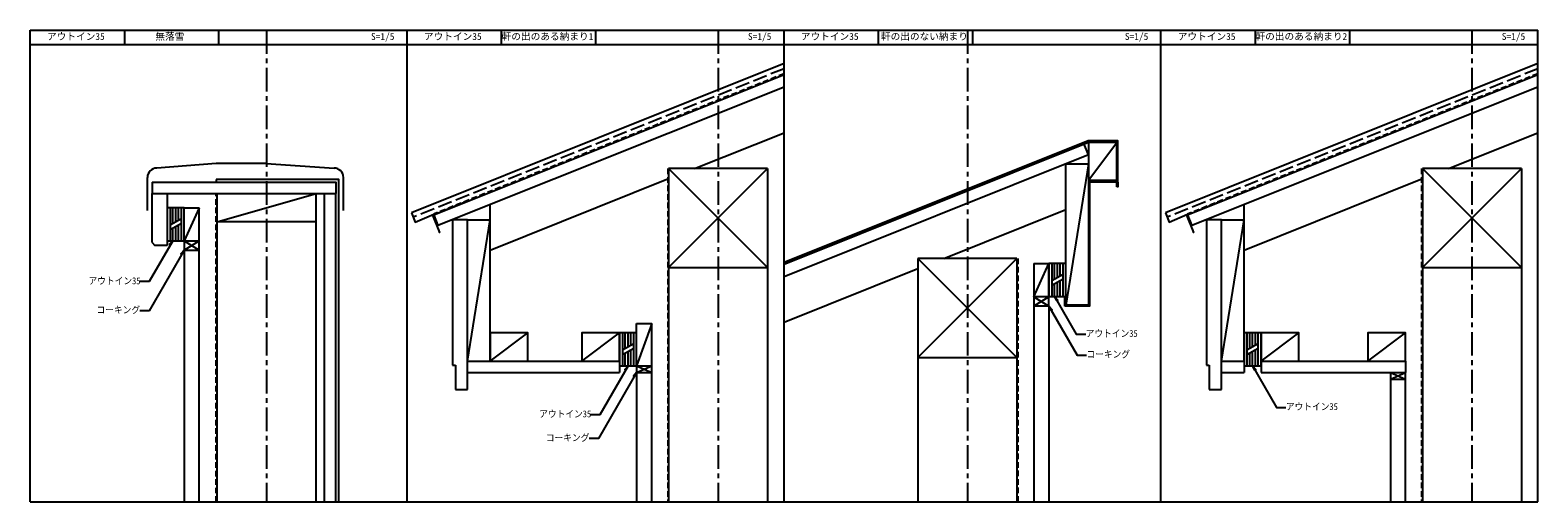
# Model space of a CAD drawing. Units: millimetres, scale not verified. Extents: x -21000 to 11000, y 4850 to 14850.
import ezdxf
from ezdxf.enums import TextEntityAlignment as Align

# ---------------------------------------------------------------- set-up
doc = ezdxf.new("R2010")
doc.units = ezdxf.units.MM
doc.header["$LTSCALE"] = 100
for name, pattern in [('CHAIN1', [8, 5, -1, 1, -1]), ('DASHED1', [1.8, 1.2, -0.6]), ('DASHED3', [4, 3, -1])]:
    doc.linetypes.add(name, pattern=pattern)
for name, color, linetype in [('0-0', 4, 'CHAIN1'), ('0-1', 4, 'Continuous'), ('0-2', 7, 'DASHED1'), ('0-3', 2, 'Continuous'), ('0-4', 3, 'Continuous'), ('0-5', 7, 'Continuous'), ('1-5', 7, 'Continuous')]:
    doc.layers.add(name, color=color, linetype=linetype)
doc.styles.add('ＭＳ ゴシック', font='')
doc.styles.get('ＭＳ ゴシック').set_extended_font_data('MS Gothic')

msp = doc.modelspace()

# ---------------------------------------------------------------- linework, layer by layer
at = {"layer": '0-0'}
for p, q in [((-15980.3, 14850), (-15980.3, 4850)), ((-6398.3, 14850), (-6398.3, 4850)), ((-1107.2, 14850), (-1107.2, 4850)), ((9601.7, 14850), (9601.7, 4850))]:
    msp.add_line(p, q, dxfattribs=at)
at = {"layer": '0-1'}
for p, q in [((-5000, 13903.2), (-12434.7, 10929.3)), ((-5000, 13903.2), (-12434.7, 10929.3)), ((11000, 13903.2), (3565.3, 10929.3)), ((11000, 13903.2), (3565.3, 10929.3)), ((-5000, 13644.7), (-12345.5, 10706.5)), ((11000, 13644.7), (3654.5, 10706.5)), ((-6898.3, 11916.1), (-5000, 12675.4)), ((9101.7, 11916.1), (11000, 12675.4)), ((1462.8, 12467.2), (-5000, 9882)), ((1462.8, 12208.7), (-5000, 9623.6)), ((1462.8, 12208.7), (1373.7, 12431.5)), ((1462.8, 11667.2), (2062.8, 12467.2)), ((-7448.3, 9816.1), (-5348.3, 11916.1)), ((-5348.3, 9816.1), (-7448.3, 11916.1)), ((-5348.3, 11916.1), (-7448.3, 11916.1)), ((-7448.3, 11916.1), (-7448.3, 4850)), ((-5348.3, 11916.1), (-5348.3, 4850)), ((982.8, 12016.7), (1462.8, 12016.7)), ((982.8, 9016.7), (982.8, 12016.7)), ((1462.8, 12016.7), (982.8, 9016.7)), ((1462.8, 12016.7), (1462.8, 9016.7)), ((8551.7, 9816.1), (10651.7, 11916.1)), ((10651.7, 9816.1), (8551.7, 11916.1)), ((10651.7, 11916.1), (8551.7, 11916.1)), ((8551.7, 11916.1), (8551.7, 4850)), ((10651.7, 11916.1), (10651.7, 4850)), ((-18410.3, 11625.5), (-14930.3, 11625.5)), ((-7448.3, 11696.1), (-11234.7, 10181.5)), ((8551.7, 11696.1), (4765.3, 10181.5)), ((-17030.3, 4850), (-17030.3, 11385.5)), ((-14930.3, 4850), (-14930.3, 11385.5)), ((-14930.3, 11385.5), (-14510.3, 11385.5)), ((-14750.3, 4850), (-14750.3, 11385.5)), ((-14510.3, 4850), (-14510.3, 11385.5)), ((-17730.3, 11085.5), (-17410.3, 11085.5)), ((-17730.3, 10385.5), (-17730.3, 11085.5)), ((-17410.3, 4850), (-17410.3, 11085.5)), ((-12434.7, 10929.3), (-12345.5, 10706.5)), ((-11234.7, 10830.8), (-11234.7, 11150.8)), ((-1607.2, 10011.4), (982.8, 11047.4)), ((3565.3, 10929.3), (3654.5, 10706.5)), ((4765.3, 10830.8), (4765.3, 11150.8)), ((-11714.7, 10830.8), (-11234.7, 10830.8)), ((-11714.7, 7830.8), (-11234.7, 10830.8)), ((-11234.7, 7830.8), (-11234.7, 10830.8)), ((4285.3, 10830.8), (4765.3, 10830.8)), ((4285.3, 7830.8), (4765.3, 10830.8)), ((4765.3, 7830.8), (4765.3, 10830.8)), ((-17730.3, 10385.5), (-17730.3, 10185.5)), ((-17730.3, 10185.5), (-17410.3, 10385.5)), ((-17730.3, 10385.5), (-17410.3, 10185.5)), ((-57.2, 10011.4), (-2157.2, 10011.4)), ((-2157.2, 7911.4), (-57.2, 10011.4)), ((-57.2, 7911.4), (-2157.2, 10011.4)), ((-2157.2, 10011.4), (-2157.2, 4850)), ((-57.2, 10011.4), (-57.2, 4850)), ((-7448.3, 9816.1), (-5348.3, 9816.1)), ((-2157.2, 9791.4), (-5000, 8654.2)), ((302.8, 9902), (622.8, 9902)), ((302.8, 9902), (302.8, 4850)), ((8551.7, 9816.1), (10651.7, 9816.1)), ((622.8, 9196.7), (302.8, 8996.7)), ((622.8, 8996.7), (302.8, 8996.7)), ((1462.8, 9016.7), (982.8, 9016.7)), ((-11234.7, 7830.8), (-10434.7, 8430.8)), ((-9288.3, 7830.8), (-8488.3, 8430.8)), ((-8128.3, 8630.8), (-7808.3, 8630.8)), ((-8128.3, 7730.8), (-8128.3, 8630.8)), ((-7808.3, 8630.8), (-8128.3, 7730.8)), ((-7808.3, 4850), (-7808.3, 8630.8)), ((7391.7, 7830.8), (8191.7, 8430.8)), ((-11714.7, 7830.8), (-8488.3, 7830.8)), ((-11714.7, 7830.8), (-11234.7, 7830.8)), ((-8128.3, 7730.8), (-7808.3, 7730.8)), ((-8128.3, 7730.8), (-7808.3, 7590.8)), ((-2157.2, 7911.4), (-57.2, 7911.4)), ((4285.3, 7830.8), (4765.3, 7830.8)), ((4285.3, 7830.8), (4765.3, 7830.8)), ((5125.3, 7830.8), (8191.7, 7830.8)), ((5125.3, 7830.8), (5925.3, 7830.8)), ((7871.7, 7590.8), (8191.7, 7450.8)), ((7871.7, 7590.8), (8191.7, 7590.8)), ((8191.7, 4850), (8191.7, 7590.8))]:
    msp.add_line(p, q, dxfattribs=at)
for points in [[(1462.8, 11667.2), (2062.8, 11667.2), (2062.8, 12467.2), (1462.8, 12467.2)], [(-11234.7, 7830.8), (-10434.7, 7830.8), (-10434.7, 8430.8), (-11234.7, 8430.8)], [(-9288.3, 7830.8), (-8488.3, 7830.8), (-8488.3, 8430.8), (-9288.3, 8430.8)], [(7391.7, 7830.8), (8191.7, 7830.8), (8191.7, 8430.8), (7391.7, 8430.8)]]:
    msp.add_lwpolyline(points, close=True, dxfattribs=at)
for points in [[(-18410.3, 11625.5), (-18410.3, 11385.5), (-14930.3, 11385.5)], [(-14930.3, 11625.5), (-14510.3, 11625.5), (-14510.3, 11385.5)], [(-14930.3, 10785.5), (-17030.3, 10785.5), (-14930.3, 11385.5)], [(-17410.3, 11085.5), (-17730.3, 10385.5), (-17410.3, 10385.5)], [(622.8, 9196.7), (302.8, 9196.7), (622.8, 9902)], [(302.8, 9196.7), (622.8, 8996.7), (622.8, 9902)], [(5925.3, 7830.8), (5925.3, 8430.8), (5125.3, 8430.8), (5125.3, 7830.8), (5925.3, 8430.8)], [(-8128.3, 7730.8), (-8128.3, 7590.8), (-7808.3, 7730.8)], [(7871.7, 7590.8), (7871.7, 7450.8), (8191.7, 7590.8)]]:
    msp.add_lwpolyline(points, dxfattribs=at)
at = {"layer": '0-2'}
for p, q in [((-5000, 13924.7), (-12434.7, 10950.9)), ((-5000, 13924.7), (-12434.7, 10950.9)), ((11000, 13924.7), (3565.3, 10950.9)), ((11000, 13924.7), (3565.3, 10950.9)), ((1462.8, 12488.7), (-5000, 9903.6)), ((1462.8, 12488.7), (-5000, 9903.6)), ((2062.8, 12487.2), (1462.8, 12487.2)), ((-7468.3, 11916.1), (-7468.3, 4850)), ((8531.7, 11916.1), (8531.7, 4850)), ((-17050.3, 4850), (-17050.3, 11385.5)), ((-37.2, 10011.4), (-37.2, 4850))]:
    msp.add_line(p, q, dxfattribs=at)
at = {"layer": '0-3'}
for p, q in [((-5000, 14140.1), (-12906.3, 10977.6)), ((11000, 14140.1), (3093.7, 10977.6)), ((-17050.3, 11685.5), (-17050.3, 11625.5)), ((-18410.3, 11385.5), (-18090.3, 11385.5)), ((-18410.3, 10345.5), (-18410.3, 11385.5)), ((-18090.3, 11385.5), (-18090.3, 10285.5)), ((-11714.7, 10830.8), (-12034.7, 10830.8)), ((-12034.7, 10830.8), (-12034.7, 7750.8)), ((-11714.7, 7230.8), (-11714.7, 10830.8)), ((4285.3, 10830.8), (3965.3, 10830.8)), ((3965.3, 10830.8), (3965.3, 7750.8)), ((4285.3, 7230.8), (4285.3, 10830.8)), ((-18410.3, 10345.5), (-18350.3, 10285.5)), ((-18090.3, 10285.5), (-18350.3, 10285.5)), ((-17730.3, 10185.5), (-17730.3, 4850)), ((-17730.3, 10185.5), (-17410.3, 10185.5)), ((622.8, 8996.7), (622.8, 4850)), ((-12034.7, 7750.8), (-11974.7, 7750.8)), ((-11974.7, 7750.8), (-11974.7, 7230.8)), ((-8488.3, 7830.8), (-8488.3, 7590.8)), ((3965.3, 7750.8), (4025.3, 7750.8)), ((4025.3, 7750.8), (4025.3, 7230.8)), ((4765.3, 7830.8), (4765.3, 7590.8)), ((5125.3, 7830.8), (5125.3, 7590.8)), ((8191.7, 7830.8), (8191.7, 7590.8)), ((-11714.7, 7590.8), (-8488.3, 7590.8)), ((-8128.3, 7590.8), (-8128.3, 4850)), ((-8128.3, 7590.8), (-7808.3, 7590.8)), ((4285.3, 7590.8), (4765.3, 7590.8)), ((5125.3, 7590.8), (8191.7, 7590.8)), ((7871.7, 7450.8), (7871.7, 4850)), ((7871.7, 7450.8), (8191.7, 7450.8)), ((-11974.7, 7230.8), (-11714.7, 7230.8)), ((4025.3, 7230.8), (4285.3, 7230.8))]:
    msp.add_line(p, q, dxfattribs=at)
at = {"layer": '0-3', "color": 4, "linetype": 'DASHED3'}
for p, q in [((-5000, 14032.4), (-12869.2, 10884.7)), ((11000, 14032.4), (3130.8, 10884.7))]:
    msp.add_line(p, q, dxfattribs=at)
at = {"layer": '0-3'}
for points in [[(-14450.3, 4850), (-14450.3, 11685.5), (-17050.3, 11685.5)], [(-12906.3, 10977.6), (-12828.4, 10782.6), (-12434.7, 10950.9)], [(3093.7, 10977.6), (3171.6, 10782.6), (3565.3, 10950.9)]]:
    msp.add_lwpolyline(points, dxfattribs=at)
at = {"layer": '0-4'}
for p, q in [((-21000, 14850), (-13000, 14850)), ((-21000, 4850), (-21000, 14850)), ((-21000, 14850), (-13000, 14850)), ((-19000, 14850), (-19000, 14550)), ((-17000, 14850), (-17000, 14550)), ((-13000, 4850), (-13000, 14850)), ((-13000, 14850), (-5000, 14850)), ((-13000, 14850), (-5000, 14850)), ((-11000, 14850), (-11000, 14550)), ((-9000, 14850), (-9000, 14550)), ((-5000, 14850), (3000, 14850)), ((-5000, 14850), (3000, 14850)), ((-5000, 4850), (-5000, 14850)), ((-3000, 14850), (-3000, 14550)), ((-1000, 14850), (-1000, 14550)), ((3000, 4850), (3000, 14850)), ((3000, 14850), (11000, 14850)), ((3000, 4850), (3000, 14850)), ((3000, 14850), (11000, 14850)), ((3000, 14850), (11000, 14850)), ((3000, 14850), (11000, 14850)), ((5000, 14850), (5000, 14550)), ((7000, 14850), (7000, 14550)), ((11000, 4850), (11000, 14850)), ((-21000, 14550), (-13000, 14550)), ((-13000, 14550), (-5000, 14550)), ((-5000, 14550), (3000, 14550)), ((3000, 14550), (11000, 14550)), ((1455.1, 12507.2), (-5000, 9925.1)), ((-17050.3, 12025.5), (-18310.3, 11925.5)), ((-15990.3, 12025.5), (-17050.3, 12025.5)), ((-15990.3, 12025.5), (-14550.3, 11925.5)), ((-18510.3, 11025.5), (-18510.3, 11725.5)), ((-14350.3, 11025.5), (-14350.3, 11725.5)), ((1482.8, 11647.2), (2062.8, 11647.2)), ((2062.8, 11627.2), (1482.8, 11627.2)), ((2062.8, 11527.2), (2062.8, 11647.2)), ((-12457, 10931.2), (-11714.2, 11228.3)), ((3543, 10931.2), (4285.8, 11228.3)), ((962.8, 8996.7), (962.8, 9185.6)), ((-21000, 4850), (-13000, 4850)), ((-21000, 4850), (-13000, 4850)), ((-13000, 4850), (-5000, 4850)), ((-13000, 4850), (-5000, 4850)), ((-5000, 4850), (3000, 4850)), ((-5000, 4850), (3000, 4850)), ((3000, 4850), (11000, 4850)), ((3000, 4850), (11000, 4850))]:
    msp.add_line(p, q, dxfattribs=at)
for points in [[(2082.8, 11627.2), (2082.8, 12507.2), (1455.1, 12507.2)], [(1482.8, 11627.2), (1482.8, 8996.7), (962.8, 8996.7)], [(2082.8, 11627.2), (2082.8, 11527.2), (2062.8, 11527.2)], [(-12457, 10931.2), (-12308.4, 10559.8), (-12318.4, 10616.7)], [(3543, 10931.2), (3691.6, 10559.8), (3681.6, 10616.7)]]:
    msp.add_lwpolyline(points, dxfattribs=at)
for centre, start, end in [((-18310.3, 11725.5), 90, 180), ((-14550.3, 11725.5), 0, 90)]:
    msp.add_arc(centre, 200, start, end, dxfattribs=at)
at = {"layer": '0-5'}
for p, q in [((-18030.3, 11085.5), (-18030.3, 10385.5)), ((-17970.3, 10752.1), (-17970.3, 11085.5)), ((-17910.3, 10785.5), (-17910.3, 11085.5)), ((-17850.3, 10818.8), (-17850.3, 11085.5)), ((-17790.3, 10385.5), (-17790.3, 11085.5)), ((-17790.3, 10852.1), (-18030.3, 10718.8)), ((-17790.3, 10752.1), (-18030.3, 10618.8)), ((-17970.3, 10385.5), (-17970.3, 10652.1)), ((-17910.3, 10385.5), (-17910.3, 10685.5)), ((-17850.3, 10385.5), (-17850.3, 10718.8)), ((682.8, 9902), (682.8, 9202)), ((922.8, 9668.7), (682.8, 9535.3)), ((742.8, 9568.7), (742.8, 9902)), ((802.8, 9602), (802.8, 9902)), ((862.8, 9635.3), (862.8, 9902)), ((922.8, 9202), (922.8, 9902)), ((922.8, 9568.7), (682.8, 9435.3)), ((742.8, 9202), (742.8, 9468.7)), ((802.8, 9202), (802.8, 9502)), ((862.8, 9202), (862.8, 9535.3)), ((-8428.3, 8430.8), (-8428.3, 7730.8)), ((-8368.3, 8097.5), (-8368.3, 8430.8)), ((-8308.3, 8130.8), (-8308.3, 8430.8)), ((-8248.3, 8164.2), (-8248.3, 8430.8)), ((-8188.3, 7730.8), (-8188.3, 8430.8)), ((4825.3, 8430.8), (4825.3, 7730.8)), ((4885.3, 8097.5), (4885.3, 8430.8)), ((4945.3, 8130.8), (4945.3, 8430.8)), ((5005.3, 8164.2), (5005.3, 8430.8)), ((5065.3, 7730.8), (5065.3, 8430.8)), ((-8188.3, 8197.5), (-8428.3, 8064.2)), ((-8188.3, 8097.5), (-8428.3, 7964.2)), ((-8308.3, 7730.8), (-8308.3, 8030.8)), ((-8248.3, 7730.8), (-8248.3, 8064.2)), ((5065.3, 8197.5), (4825.3, 8064.2)), ((5065.3, 8097.5), (4825.3, 7964.2)), ((4945.3, 7730.8), (4945.3, 8030.8)), ((5005.3, 7730.8), (5005.3, 8064.2)), ((-8368.3, 7730.8), (-8368.3, 7997.5)), ((4885.3, 7730.8), (4885.3, 7997.5))]:
    msp.add_line(p, q, dxfattribs=at)
for points in [[(-18090.3, 11085.5), (-18090.3, 10385.5), (-17730.3, 10385.5), (-17730.3, 11085.5)], [(622.8, 9902), (622.8, 9202), (982.8, 9202), (982.8, 9902)], [(-8488.3, 8430.8), (-8488.3, 7730.8), (-8128.3, 7730.8), (-8128.3, 8430.8)], [(4765.3, 8430.8), (4765.3, 7730.8), (5125.3, 7730.8), (5125.3, 8430.8)]]:
    msp.add_lwpolyline(points, close=True, dxfattribs=at)
at = {"layer": '1-5'}
for points in [[(-17970.3, 10385.5), (-18470.7, 9518.7), (-18670.7, 9518.7)], [(-17730.3, 10185.5), (-18471, 8902.5), (-18671, 8902.5)], [(622.8, 8996.7), (1219.8, 7962.7), (1419.8, 7962.7)], [(742.8, 9202), (1204.2, 8402.9), (1404.2, 8402.9)], [(-8308.3, 7730.8), (-8905.4, 6696.6), (-9105.4, 6696.6)], [(4945.3, 7730.8), (5452.6, 6852.2), (5652.6, 6852.2)], [(-8128.3, 7590.8), (-8935.4, 6192.9), (-9135.4, 6192.9)]]:
    msp.add_lwpolyline(points, dxfattribs=at)
for points in [[(-17970.3, 10385.5), (-18039.5, 10310), (-18020.3, 10298.9)], [(-17730.3, 10185.5), (-17799.5, 10110), (-17780.3, 10098.9)], [(622.8, 8996.7), (692, 8921.2), (672.8, 8910.1)], [(742.8, 9202), (812, 9126.5), (792.8, 9115.4)], [(-8308.3, 7730.8), (-8377.5, 7655.3), (-8358.3, 7644.2)], [(4945.3, 7730.8), (5014.5, 7655.3), (4995.3, 7644.2)], [(-8128.3, 7590.8), (-8197.5, 7515.3), (-8178.3, 7504.2)]]:
    msp.add_lwpolyline(points, close=True, dxfattribs=at)
for points in [[(-17970.3, 10385.5), (-18039.5, 10310), (-18020.3, 10298.9)], [(-17730.3, 10185.5), (-17799.5, 10110), (-17780.3, 10098.9)], [(622.8, 8996.7), (692, 8921.2), (672.8, 8910.1)], [(742.8, 9202), (812, 9126.5), (792.8, 9115.4)], [(-8308.3, 7730.8), (-8377.5, 7655.3), (-8358.3, 7644.2)], [(4945.3, 7730.8), (5014.5, 7655.3), (4995.3, 7644.2)], [(-8128.3, 7590.8), (-8197.5, 7515.3), (-8178.3, 7504.2)]]:
    msp.add_solid(points, dxfattribs=at)

# ---------------------------------------------------------------- texts
at = {"layer": '0-1', "style": 'ＭＳ ゴシック'}
for s, p in [('アウトイン35', (-20642.6, 14600)), ('無落雪', (-18342.6, 14600)), ('S=1/5', (-13766.1, 14600)), ('アウトイン35', (-12642.6, 14600)), ('軒の出のある納まり1', (-10992.6, 14600)), ('S=1/5', (-5766.1, 14600)), ('アウトイン35', (-4642.6, 14600)), ('軒の出のない納まり', (-2942.6, 14600)), ('S=1/5', (2233.9, 14600)), ('アウトイン35', (3357.4, 14600)), ('軒の出のある納まり2', (5007.4, 14600)), ('S=1/5', (10233.9, 14600))]:
    msp.add_text(s, height=146.6, dxfattribs=at).set_placement(p, align=Align.BOTTOM_LEFT)
at = {"layer": '1-5', "color": 5, "style": 'ＭＳ ゴシック', "width": 0.9}
for s, p in [('アウトイン35', (-19760.7, 9418.7)), ('コーキング', (-19591, 8802.5)), ('アウトイン35', (1404.2, 8302.9)), ('コーキング', (1419.8, 7862.7)), ('アウトイン35', (-10195.4, 6596.6)), ('アウトイン35', (5652.6, 6752.2)), ('コーキング', (-10055.4, 6092.9))]:
    msp.add_text(s, height=146.6, dxfattribs=at).set_placement(p, align=Align.BOTTOM_LEFT)

doc.saveas('drawing.dxf')
